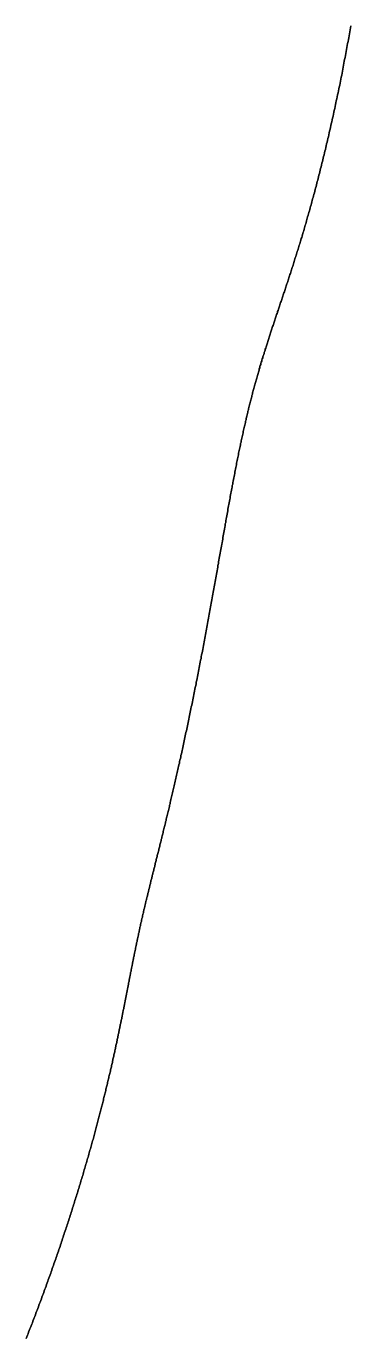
# Model space of a CAD drawing. Header units: inches. Extents: x 130170 to 284068, y 377793 to 804530.
# Drawn here: x 260992.4 to 261018.4, y 749657.8 to 749763 of the extents above; entities that cross this region are included whole.
import ezdxf

# ---------------------------------------------------------------- set-up
doc = ezdxf.new("R2010")
doc.units = ezdxf.units.IN
doc.header["$MEASUREMENT"] = 0
doc.layers.add('muni_il', color=7, linetype='Continuous')

msp = doc.modelspace()

# ---------------------------------------------------------------- linework, layer by layer
at = {"layer": 'muni_il'}
for points in [[(260992.38, 749657.77), (260992.43, 749657.89), (260992.48, 749658.02), (260992.53, 749658.14), (260992.58, 749658.27), (260992.63, 749658.4), (260992.68, 749658.53), (260992.73, 749658.65), (260992.78, 749658.78), (260992.83, 749658.91), (260992.88, 749659.03), (260992.93, 749659.16), (260992.98, 749659.29), (260993.03, 749659.42), (260993.07, 749659.54), (260993.12, 749659.67), (260993.17, 749659.8), (260993.22, 749659.93), (260993.27, 749660.05), (260993.32, 749660.18), (260993.36, 749660.31), (260993.41, 749660.44), (260993.46, 749660.57), (260993.51, 749660.69), (260993.56, 749660.82), (260993.6, 749660.95), (260993.65, 749661.08), (260993.7, 749661.2), (260993.74, 749661.33), (260993.79, 749661.46), (260993.84, 749661.59), (260993.89, 749661.72), (260993.93, 749661.84), (260993.98, 749661.97), (260994.02, 749662.1), (260994.07, 749662.23), (260994.12, 749662.35), (260994.16, 749662.48), (260994.21, 749662.61), (260994.25, 749662.74), (260994.3, 749662.86), (260994.35, 749662.99), (260994.39, 749663.12), (260994.44, 749663.25), (260994.48, 749663.37), (260994.53, 749663.5), (260994.57, 749663.63), (260994.61, 749663.76), (260994.66, 749663.88), (260994.7, 749664.01), (260994.75, 749664.14), (260994.79, 749664.26), (260994.84, 749664.39), (260994.88, 749664.51), (260994.92, 749664.64), (260994.97, 749664.77), (260995.01, 749664.89), (260995.05, 749665.02), (260995.1, 749665.14), (260995.14, 749665.27), (260995.18, 749665.4), (260995.22, 749665.52), (260995.27, 749665.65), (260995.31, 749665.77), (260995.35, 749665.9), (260995.39, 749666.02), (260995.43, 749666.15), (260995.47, 749666.27), (260995.52, 749666.39), (260995.56, 749666.52), (260995.6, 749666.64), (260995.64, 749666.77), (260995.68, 749666.89), (260995.72, 749667.01), (260995.76, 749667.13), (260995.8, 749667.26), (260995.84, 749667.38), (260995.88, 749667.5), (260995.92, 749667.63), (260995.96, 749667.75), (260996, 749667.87), (260996.04, 749667.99), (260996.07, 749668.11), (260996.11, 749668.23), (260996.15, 749668.35), (260996.19, 749668.47), (260996.23, 749668.59), (260996.27, 749668.71), (260996.3, 749668.83), (260996.34, 749668.95), (260996.38, 749669.07), (260996.42, 749669.19), (260996.45, 749669.31), (260996.49, 749669.43), (260996.53, 749669.55), (260996.56, 749669.67), (260996.6, 749669.79), (260996.63, 749669.9), (260996.67, 749670.02), (260996.71, 749670.14), (260996.74, 749670.25), (260996.78, 749670.37), (260996.81, 749670.49), (260996.85, 749670.6), (260996.88, 749670.72), (260996.92, 749670.83), (260996.95, 749670.95), (260996.98, 749671.06), (260997.02, 749671.18), (260997.05, 749671.29), (260997.09, 749671.41), (260997.12, 749671.52), (260997.15, 749671.63), (260997.18, 749671.74), (260997.22, 749671.86), (260997.25, 749671.97), (260997.28, 749672.08), (260997.31, 749672.19), (260997.35, 749672.3), (260997.38, 749672.42), (260997.41, 749672.53), (260997.44, 749672.64), (260997.47, 749672.75), (260997.5, 749672.86), (260997.54, 749672.97), (260997.57, 749673.08), (260997.6, 749673.18), (260997.63, 749673.29), (260997.66, 749673.4), (260997.69, 749673.51), (260997.72, 749673.62), (260997.75, 749673.72), (260997.78, 749673.83), (260997.81, 749673.94), (260997.83, 749674.04), (260997.86, 749674.15), (260997.89, 749674.25), (260997.92, 749674.36), (260997.95, 749674.46), (260997.98, 749674.57), (260998.01, 749674.67), (260998.03, 749674.78), (260998.06, 749674.88), (260998.09, 749674.98), (260998.12, 749675.09), (260998.14, 749675.19), (260998.17, 749675.29), (260998.2, 749675.39), (260998.22, 749675.5), (260998.25, 749675.6), (260998.28, 749675.7), (260998.3, 749675.8), (260998.33, 749675.9), (260998.35, 749676), (260998.38, 749676.1), (260998.41, 749676.2), (260998.43, 749676.3), (260998.46, 749676.39), (260998.48, 749676.49), (260998.51, 749676.59), (260998.53, 749676.69), (260998.55, 749676.79), (260998.58, 749676.88), (260998.6, 749676.98), (260998.63, 749677.08), (260998.65, 749677.17), (260998.67, 749677.27), (260998.7, 749677.36), (260998.72, 749677.46), (260998.74, 749677.55), (260998.77, 749677.65), (260998.79, 749677.74), (260998.81, 749677.83), (260998.84, 749677.93), (260998.86, 749678.02), (260998.88, 749678.11), (260998.9, 749678.2), (260998.92, 749678.3), (260998.95, 749678.39), (260998.97, 749678.48), (260998.99, 749678.57), (260999.01, 749678.66), (260999.03, 749678.75), (260999.05, 749678.84), (260999.07, 749678.93), (260999.1, 749679.02), (260999.12, 749679.11), (260999.14, 749679.2), (260999.16, 749679.29), (260999.18, 749679.38), (260999.2, 749679.47), (260999.22, 749679.55), (260999.24, 749679.64), (260999.26, 749679.73), (260999.28, 749679.81), (260999.3, 749679.9), (260999.32, 749679.99), (260999.34, 749680.07), (260999.35, 749680.16), (260999.37, 749680.24), (260999.39, 749680.33), (260999.41, 749680.41), (260999.43, 749680.5), (260999.45, 749680.58), (260999.47, 749680.67), (260999.49, 749680.75), (260999.5, 749680.83), (260999.52, 749680.92), (260999.54, 749681), (260999.56, 749681.08), (260999.58, 749681.16), (260999.59, 749681.24), (260999.61, 749681.33), (260999.63, 749681.41), (260999.65, 749681.49), (260999.66, 749681.57), (260999.68, 749681.65), (260999.7, 749681.73), (260999.71, 749681.81), (260999.73, 749681.89), (260999.75, 749681.97), (260999.77, 749682.05), (260999.78, 749682.13), (260999.8, 749682.2), (260999.81, 749682.28), (260999.83, 749682.36), (260999.85, 749682.44), (260999.86, 749682.52), (260999.88, 749682.59), (260999.9, 749682.67), (260999.91, 749682.75), (260999.93, 749682.82), (260999.94, 749682.9), (260999.96, 749682.98), (260999.97, 749683.05), (260999.99, 749683.13), (261000, 749683.2), (261000.02, 749683.28), (261000.03, 749683.35), (261000.05, 749683.42), (261000.06, 749683.5), (261000.08, 749683.57), (261000.09, 749683.65), (261000.11, 749683.72), (261000.12, 749683.79), (261000.14, 749683.87), (261000.15, 749683.94), (261000.17, 749684.01), (261000.18, 749684.08), (261000.2, 749684.15), (261000.21, 749684.23), (261000.23, 749684.3), (261000.24, 749684.37), (261000.25, 749684.44), (261000.27, 749684.51), (261000.28, 749684.58), (261000.3, 749684.65), (261000.31, 749684.72), (261000.32, 749684.79), (261000.34, 749684.86), (261000.35, 749684.93), (261000.36, 749685), (261000.38, 749685.07), (261000.39, 749685.14), (261000.4, 749685.2), (261000.42, 749685.27), (261000.43, 749685.34), (261000.44, 749685.41), (261000.46, 749685.48), (261000.47, 749685.54), (261000.48, 749685.61), (261000.5, 749685.68), (261000.51, 749685.74), (261000.52, 749685.81), (261000.54, 749685.88), (261000.55, 749685.94), (261000.56, 749686.01), (261000.57, 749686.07), (261000.59, 749686.14), (261000.6, 749686.2), (261000.61, 749686.27), (261000.62, 749686.33), (261000.64, 749686.4), (261000.65, 749686.46), (261000.66, 749686.53), (261000.68, 749686.59), (261000.69, 749686.65), (261000.7, 749686.72), (261000.71, 749686.78), (261000.72, 749686.84), (261000.74, 749686.91), (261000.75, 749686.97), (261000.76, 749687.03), (261000.77, 749687.1), (261000.79, 749687.16), (261000.8, 749687.22), (261000.81, 749687.28), (261000.82, 749687.34), (261000.83, 749687.41), (261000.85, 749687.47), (261000.86, 749687.53), (261000.87, 749687.59), (261000.88, 749687.65), (261000.89, 749687.71), (261000.91, 749687.77), (261000.92, 749687.83), (261000.93, 749687.89), (261000.94, 749687.95), (261000.95, 749688.01), (261000.97, 749688.07), (261000.98, 749688.13), (261000.99, 749688.19), (261001, 749688.25), (261001.01, 749688.31), (261001.03, 749688.37), (261001.04, 749688.43), (261001.05, 749688.49), (261001.06, 749688.55), (261001.07, 749688.61), (261001.09, 749688.67), (261001.1, 749688.73), (261001.11, 749688.78), (261001.12, 749688.84), (261001.13, 749688.9), (261001.15, 749688.96), (261001.16, 749689.02), (261001.17, 749689.08), (261001.18, 749689.13), (261001.19, 749689.19), (261001.2, 749689.25), (261001.22, 749689.31), (261001.23, 749689.36), (261001.24, 749689.42), (261001.25, 749689.48), (261001.26, 749689.54), (261001.28, 749689.6), (261001.29, 749689.65), (261001.3, 749689.71), (261001.31, 749689.77), (261001.32, 749689.82), (261001.34, 749689.88), (261001.35, 749689.94), (261001.36, 749690), (261001.37, 749690.05), (261001.39, 749690.11), (261001.4, 749690.17), (261001.41, 749690.22), (261001.42, 749690.28), (261001.44, 749690.34), (261001.45, 749690.4), (261001.46, 749690.45), (261001.47, 749690.51), (261001.49, 749690.57), (261001.5, 749690.63), (261001.51, 749690.68), (261001.52, 749690.74), (261001.54, 749690.8), (261001.55, 749690.85), (261001.56, 749690.91), (261001.57, 749690.97), (261001.59, 749691.03), (261001.6, 749691.08), (261001.61, 749691.14), (261001.63, 749691.2), (261001.64, 749691.26), (261001.65, 749691.32), (261001.67, 749691.37), (261001.68, 749691.43), (261001.69, 749691.49), (261001.71, 749691.55), (261001.72, 749691.61), (261001.73, 749691.67), (261001.75, 749691.72), (261001.76, 749691.78), (261001.77, 749691.84), (261001.79, 749691.9), (261001.8, 749691.96), (261001.81, 749692.02), (261001.83, 749692.08), (261001.84, 749692.14), (261001.86, 749692.2), (261001.87, 749692.26), (261001.88, 749692.32), (261001.9, 749692.38), (261001.91, 749692.44), (261001.93, 749692.5), (261001.94, 749692.56), (261001.96, 749692.62), (261001.97, 749692.68), (261001.99, 749692.75), (261002, 749692.81), (261002.02, 749692.87), (261002.03, 749692.93), (261002.05, 749693), (261002.06, 749693.06), (261002.08, 749693.12), (261002.09, 749693.18), (261002.11, 749693.25), (261002.12, 749693.31), (261002.14, 749693.38), (261002.16, 749693.44), (261002.17, 749693.51), (261002.19, 749693.57), (261002.2, 749693.64), (261002.22, 749693.7), (261002.24, 749693.77), (261002.25, 749693.83), (261002.27, 749693.9), (261002.28, 749693.97), (261002.3, 749694.03), (261002.32, 749694.1), (261002.34, 749694.17), (261002.35, 749694.24), (261002.37, 749694.31), (261002.39, 749694.38), (261002.4, 749694.45), (261002.42, 749694.52), (261002.44, 749694.59), (261002.46, 749694.66), (261002.47, 749694.73), (261002.49, 749694.8), (261002.51, 749694.87), (261002.53, 749694.94), (261002.55, 749695.02), (261002.56, 749695.09), (261002.58, 749695.16), (261002.6, 749695.24), (261002.62, 749695.31), (261002.64, 749695.39), (261002.66, 749695.46), (261002.68, 749695.54), (261002.7, 749695.61), (261002.71, 749695.69), (261002.73, 749695.77), (261002.75, 749695.85), (261002.77, 749695.92), (261002.79, 749696), (261002.81, 749696.08), (261002.83, 749696.16), (261002.85, 749696.24), (261002.87, 749696.32), (261002.89, 749696.4), (261002.91, 749696.48), (261002.93, 749696.57), (261002.95, 749696.65), (261002.98, 749696.73), (261003, 749696.82), (261003.02, 749696.9), (261003.04, 749696.98), (261003.06, 749697.07), (261003.08, 749697.16), (261003.1, 749697.24), (261003.12, 749697.33), (261003.15, 749697.42), (261003.17, 749697.51), (261003.19, 749697.59), (261003.21, 749697.68), (261003.23, 749697.77), (261003.26, 749697.86), (261003.28, 749697.95), (261003.3, 749698.05), (261003.32, 749698.14), (261003.35, 749698.23), (261003.37, 749698.32), (261003.39, 749698.42), (261003.42, 749698.51), (261003.44, 749698.61), (261003.46, 749698.7), (261003.49, 749698.8), (261003.51, 749698.9), (261003.53, 749698.99), (261003.56, 749699.09), (261003.58, 749699.19), (261003.61, 749699.29), (261003.63, 749699.39), (261003.65, 749699.49), (261003.68, 749699.59), (261003.7, 749699.69), (261003.73, 749699.79), (261003.75, 749699.9), (261003.78, 749700), (261003.8, 749700.1), (261003.83, 749700.21), (261003.85, 749700.31), (261003.88, 749700.42), (261003.9, 749700.53), (261003.93, 749700.63), (261003.95, 749700.74), (261003.98, 749700.85), (261004, 749700.96), (261004.03, 749701.07), (261004.06, 749701.18), (261004.08, 749701.29), (261004.11, 749701.4), (261004.13, 749701.51), (261004.16, 749701.63), (261004.19, 749701.74), (261004.21, 749701.85), (261004.24, 749701.97), (261004.27, 749702.08), (261004.29, 749702.2), (261004.32, 749702.32), (261004.35, 749702.43), (261004.37, 749702.55), (261004.4, 749702.67), (261004.43, 749702.79), (261004.46, 749702.91), (261004.48, 749703.03), (261004.51, 749703.15), (261004.54, 749703.27), (261004.56, 749703.39), (261004.59, 749703.51), (261004.62, 749703.63), (261004.65, 749703.76), (261004.68, 749703.88), (261004.7, 749704.01), (261004.73, 749704.13), (261004.76, 749704.26), (261004.79, 749704.38), (261004.81, 749704.51), (261004.84, 749704.64), (261004.87, 749704.76), (261004.9, 749704.89), (261004.93, 749705.02), (261004.96, 749705.15), (261004.98, 749705.28), (261005.01, 749705.41), (261005.04, 749705.54), (261005.07, 749705.67), (261005.1, 749705.8), (261005.13, 749705.94), (261005.15, 749706.07), (261005.18, 749706.2), (261005.21, 749706.34), (261005.24, 749706.47), (261005.27, 749706.6), (261005.3, 749706.74), (261005.33, 749706.87), (261005.35, 749707.01), (261005.38, 749707.15), (261005.41, 749707.28), (261005.44, 749707.42), (261005.47, 749707.56), (261005.5, 749707.7), (261005.53, 749707.83), (261005.56, 749707.97), (261005.58, 749708.11), (261005.61, 749708.25), (261005.64, 749708.39), (261005.67, 749708.53), (261005.7, 749708.67), (261005.73, 749708.81), (261005.76, 749708.95), (261005.79, 749709.1), (261005.82, 749709.24), (261005.84, 749709.38), (261005.87, 749709.52), (261005.9, 749709.67), (261005.93, 749709.81), (261005.96, 749709.95), (261005.99, 749710.1), (261006.02, 749710.24), (261006.04, 749710.38), (261006.07, 749710.53), (261006.1, 749710.67), (261006.13, 749710.82), (261006.16, 749710.96), (261006.19, 749711.11), (261006.22, 749711.25), (261006.24, 749711.4), (261006.27, 749711.55), (261006.3, 749711.69), (261006.33, 749711.84), (261006.36, 749711.98), (261006.39, 749712.13), (261006.42, 749712.28), (261006.44, 749712.42), (261006.47, 749712.57), (261006.5, 749712.72), (261006.53, 749712.87), (261006.56, 749713.01), (261006.58, 749713.16), (261006.61, 749713.31), (261006.64, 749713.45), (261006.67, 749713.6), (261006.7, 749713.75), (261006.72, 749713.9), (261006.75, 749714.05), (261006.78, 749714.19), (261006.81, 749714.34), (261006.83, 749714.49), (261006.86, 749714.64), (261006.89, 749714.78), (261006.92, 749714.93), (261006.94, 749715.08), (261006.97, 749715.23), (261007, 749715.38), (261007.02, 749715.52), (261007.05, 749715.67), (261007.08, 749715.82), (261007.11, 749715.97), (261007.13, 749716.11), (261007.16, 749716.26), (261007.19, 749716.41), (261007.21, 749716.55), (261007.24, 749716.7), (261007.27, 749716.85), (261007.29, 749716.99), (261007.32, 749717.14), (261007.35, 749717.29), (261007.37, 749717.43), (261007.4, 749717.58), (261007.42, 749717.72), (261007.45, 749717.87), (261007.48, 749718.01), (261007.5, 749718.16), (261007.53, 749718.3), (261007.55, 749718.45), (261007.58, 749718.59), (261007.61, 749718.74), (261007.63, 749718.88), (261007.66, 749719.03), (261007.68, 749719.17), (261007.71, 749719.31), (261007.73, 749719.46), (261007.76, 749719.6), (261007.78, 749719.74), (261007.81, 749719.88), (261007.83, 749720.02), (261007.86, 749720.17), (261007.88, 749720.31), (261007.91, 749720.45), (261007.93, 749720.59), (261007.96, 749720.73), (261007.98, 749720.87), (261008.01, 749721.01), (261008.03, 749721.15), (261008.06, 749721.29), (261008.08, 749721.43), (261008.11, 749721.56), (261008.13, 749721.7), (261008.16, 749721.84), (261008.18, 749721.98), (261008.2, 749722.11), (261008.23, 749722.25), (261008.25, 749722.38), (261008.28, 749722.52), (261008.3, 749722.65), (261008.32, 749722.79), (261008.35, 749722.92), (261008.37, 749723.06), (261008.4, 749723.19), (261008.42, 749723.32), (261008.44, 749723.46), (261008.47, 749723.59), (261008.49, 749723.72), (261008.51, 749723.85), (261008.54, 749723.98), (261008.56, 749724.11), (261008.58, 749724.24), (261008.61, 749724.37), (261008.63, 749724.5), (261008.66, 749724.63), (261008.68, 749724.76), (261008.7, 749724.89), (261008.73, 749725.01), (261008.75, 749725.14), (261008.77, 749725.27), (261008.79, 749725.39), (261008.82, 749725.52), (261008.84, 749725.64), (261008.86, 749725.77), (261008.89, 749725.89), (261008.91, 749726.01), (261008.93, 749726.14), (261008.96, 749726.26), (261008.98, 749726.38), (261009, 749726.5), (261009.03, 749726.63), (261009.05, 749726.75), (261009.07, 749726.87), (261009.1, 749726.99), (261009.12, 749727.11), (261009.14, 749727.22), (261009.16, 749727.34), (261009.19, 749727.46), (261009.21, 749727.58), (261009.23, 749727.69), (261009.26, 749727.81), (261009.28, 749727.93), (261009.3, 749728.04), (261009.33, 749728.16), (261009.35, 749728.27), (261009.37, 749728.39), (261009.39, 749728.5), (261009.42, 749728.61), (261009.44, 749728.73), (261009.46, 749728.84), (261009.49, 749728.95), (261009.51, 749729.06), (261009.53, 749729.17), (261009.56, 749729.28), (261009.58, 749729.39), (261009.6, 749729.5), (261009.63, 749729.61), (261009.65, 749729.72), (261009.67, 749729.83), (261009.7, 749729.94), (261009.72, 749730.04), (261009.74, 749730.15), (261009.77, 749730.26), (261009.79, 749730.36), (261009.81, 749730.47), (261009.84, 749730.57), (261009.86, 749730.68), (261009.88, 749730.78), (261009.91, 749730.89), (261009.93, 749730.99), (261009.95, 749731.09), (261009.98, 749731.2), (261010, 749731.3), (261010.03, 749731.4), (261010.05, 749731.5), (261010.07, 749731.61), (261010.1, 749731.71), (261010.12, 749731.81), (261010.15, 749731.91), (261010.17, 749732.01), (261010.19, 749732.11), (261010.22, 749732.21), (261010.24, 749732.3), (261010.27, 749732.4), (261010.29, 749732.5), (261010.32, 749732.6), (261010.34, 749732.7), (261010.36, 749732.79), (261010.39, 749732.89), (261010.41, 749732.99), (261010.44, 749733.08), (261010.46, 749733.18), (261010.49, 749733.27), (261010.51, 749733.37), (261010.54, 749733.46), (261010.56, 749733.56), (261010.59, 749733.65), (261010.61, 749733.75), (261010.64, 749733.84), (261010.66, 749733.93), (261010.69, 749734.03), (261010.71, 749734.12), (261010.74, 749734.21), (261010.76, 749734.31), (261010.79, 749734.4), (261010.82, 749734.49), (261010.84, 749734.58), (261010.87, 749734.67), (261010.89, 749734.76), (261010.92, 749734.86), (261010.94, 749734.95), (261010.97, 749735.04), (261011, 749735.13), (261011.02, 749735.22), (261011.05, 749735.31), (261011.08, 749735.4), (261011.1, 749735.49), (261011.13, 749735.58), (261011.15, 749735.67), (261011.18, 749735.75), (261011.21, 749735.84), (261011.23, 749735.93), (261011.26, 749736.02), (261011.29, 749736.11), (261011.31, 749736.2), (261011.34, 749736.29), (261011.37, 749736.37), (261011.39, 749736.46), (261011.42, 749736.55), (261011.45, 749736.64), (261011.48, 749736.72), (261011.5, 749736.81), (261011.53, 749736.9), (261011.56, 749736.99), (261011.58, 749737.07), (261011.61, 749737.16), (261011.64, 749737.25), (261011.67, 749737.33), (261011.69, 749737.42), (261011.72, 749737.51), (261011.75, 749737.59), (261011.78, 749737.68), (261011.8, 749737.77), (261011.83, 749737.85), (261011.86, 749737.94), (261011.89, 749738.03), (261011.92, 749738.11), (261011.94, 749738.2), (261011.97, 749738.28), (261012, 749738.37), (261012.03, 749738.46), (261012.06, 749738.54), (261012.09, 749738.63), (261012.11, 749738.71), (261012.14, 749738.8), (261012.17, 749738.89), (261012.2, 749738.97), (261012.23, 749739.06), (261012.26, 749739.15), (261012.29, 749739.23), (261012.31, 749739.32), (261012.34, 749739.4), (261012.37, 749739.49), (261012.4, 749739.58), (261012.43, 749739.66), (261012.46, 749739.75), (261012.49, 749739.84), (261012.52, 749739.92), (261012.55, 749740.01), (261012.57, 749740.1), (261012.6, 749740.18), (261012.63, 749740.27), (261012.66, 749740.36), (261012.69, 749740.45), (261012.72, 749740.53), (261012.75, 749740.62), (261012.78, 749740.71), (261012.81, 749740.8), (261012.84, 749740.89), (261012.87, 749740.97), (261012.9, 749741.06), (261012.93, 749741.15), (261012.96, 749741.24), (261012.99, 749741.33), (261013.02, 749741.42), (261013.05, 749741.51), (261013.08, 749741.59), (261013.11, 749741.68), (261013.14, 749741.77), (261013.17, 749741.86), (261013.2, 749741.95), (261013.23, 749742.04), (261013.26, 749742.14), (261013.29, 749742.23), (261013.32, 749742.32), (261013.35, 749742.41), (261013.38, 749742.5), (261013.41, 749742.59), (261013.44, 749742.68), (261013.47, 749742.78), (261013.5, 749742.87), (261013.53, 749742.96), (261013.56, 749743.06), (261013.59, 749743.15), (261013.62, 749743.24), (261013.65, 749743.34), (261013.68, 749743.43), (261013.71, 749743.53), (261013.74, 749743.62), (261013.78, 749743.72), (261013.81, 749743.81), (261013.84, 749743.91), (261013.87, 749744.01), (261013.9, 749744.11), (261013.93, 749744.2), (261013.96, 749744.3), (261013.99, 749744.4), (261014.02, 749744.5), (261014.06, 749744.6), (261014.09, 749744.7), (261014.12, 749744.8), (261014.15, 749744.9), (261014.18, 749745), (261014.21, 749745.1), (261014.24, 749745.2), (261014.28, 749745.3), (261014.31, 749745.41), (261014.34, 749745.51), (261014.37, 749745.61), (261014.4, 749745.72), (261014.43, 749745.82), (261014.47, 749745.93), (261014.5, 749746.03), (261014.53, 749746.14), (261014.56, 749746.25), (261014.59, 749746.35), (261014.63, 749746.46), (261014.66, 749746.57), (261014.69, 749746.68), (261014.72, 749746.79), (261014.76, 749746.9), (261014.79, 749747.01), (261014.82, 749747.12), (261014.85, 749747.23), (261014.89, 749747.35), (261014.92, 749747.46), (261014.95, 749747.57), (261014.98, 749747.69), (261015.02, 749747.8), (261015.05, 749747.92), (261015.08, 749748.03), (261015.12, 749748.15), (261015.15, 749748.27), (261015.18, 749748.39), (261015.22, 749748.51), (261015.25, 749748.63), (261015.28, 749748.75), (261015.32, 749748.87), (261015.35, 749748.99), (261015.38, 749749.11), (261015.42, 749749.23), (261015.45, 749749.36), (261015.48, 749749.48), (261015.52, 749749.61), (261015.55, 749749.73), (261015.58, 749749.86), (261015.62, 749749.98), (261015.65, 749750.11), (261015.68, 749750.24), (261015.72, 749750.37), (261015.75, 749750.5), (261015.79, 749750.63), (261015.82, 749750.76), (261015.85, 749750.89), (261015.89, 749751.02), (261015.92, 749751.16), (261015.96, 749751.29), (261015.99, 749751.42), (261016.02, 749751.56), (261016.06, 749751.7), (261016.09, 749751.83), (261016.13, 749751.97), (261016.16, 749752.11), (261016.2, 749752.24), (261016.23, 749752.38), (261016.26, 749752.52), (261016.3, 749752.66), (261016.33, 749752.81), (261016.37, 749752.95), (261016.4, 749753.09), (261016.44, 749753.23), (261016.47, 749753.38), (261016.5, 749753.52), (261016.54, 749753.66), (261016.57, 749753.81), (261016.61, 749753.96), (261016.64, 749754.1), (261016.68, 749754.25), (261016.71, 749754.4), (261016.74, 749754.55), (261016.78, 749754.7), (261016.81, 749754.84), (261016.85, 749754.99), (261016.88, 749755.14), (261016.91, 749755.3), (261016.95, 749755.45), (261016.98, 749755.6), (261017.02, 749755.75), (261017.05, 749755.9), (261017.08, 749756.06), (261017.12, 749756.21), (261017.15, 749756.37), (261017.18, 749756.52), (261017.22, 749756.68), (261017.25, 749756.83), (261017.28, 749756.99), (261017.32, 749757.14), (261017.35, 749757.3), (261017.38, 749757.45), (261017.42, 749757.61), (261017.45, 749757.77), (261017.48, 749757.93), (261017.51, 749758.08), (261017.55, 749758.24), (261017.58, 749758.4), (261017.61, 749758.56), (261017.64, 749758.72), (261017.67, 749758.87), (261017.71, 749759.03), (261017.74, 749759.19), (261017.77, 749759.35), (261017.8, 749759.51), (261017.83, 749759.67), (261017.86, 749759.83), (261017.89, 749759.99), (261017.92, 749760.15), (261017.95, 749760.3), (261017.98, 749760.46), (261018.01, 749760.62), (261018.04, 749760.78), (261018.07, 749760.94), (261018.1, 749761.1), (261018.13, 749761.25), (261018.16, 749761.41), (261018.19, 749761.57), (261018.22, 749761.73), (261018.25, 749761.89), (261018.28, 749762.04), (261018.31, 749762.2), (261018.33, 749762.35), (261018.36, 749762.51), (261018.39, 749762.67), (261018.42, 749762.82), (261018.44, 749762.98)], [(261018.44, 749762.98), (261018.42, 749762.82), (261018.39, 749762.67), (261018.36, 749762.51), (261018.33, 749762.35), (261018.31, 749762.2), (261018.28, 749762.04), (261018.25, 749761.89), (261018.22, 749761.73), (261018.19, 749761.57), (261018.16, 749761.41), (261018.13, 749761.25), (261018.1, 749761.1), (261018.07, 749760.94), (261018.04, 749760.78), (261018.01, 749760.62), (261017.98, 749760.46), (261017.95, 749760.3), (261017.92, 749760.15), (261017.89, 749759.99), (261017.86, 749759.83), (261017.83, 749759.67), (261017.8, 749759.51), (261017.77, 749759.35), (261017.74, 749759.19), (261017.71, 749759.03), (261017.67, 749758.87), (261017.64, 749758.72), (261017.61, 749758.56), (261017.58, 749758.4), (261017.55, 749758.24), (261017.51, 749758.08), (261017.48, 749757.93), (261017.45, 749757.77), (261017.42, 749757.61), (261017.38, 749757.45), (261017.35, 749757.3), (261017.32, 749757.14), (261017.28, 749756.99), (261017.25, 749756.83), (261017.22, 749756.68), (261017.18, 749756.52), (261017.15, 749756.37), (261017.12, 749756.21), (261017.08, 749756.06), (261017.05, 749755.9), (261017.02, 749755.75), (261016.98, 749755.6), (261016.95, 749755.45), (261016.91, 749755.3), (261016.88, 749755.14), (261016.85, 749754.99), (261016.81, 749754.84), (261016.78, 749754.7), (261016.74, 749754.55), (261016.71, 749754.4), (261016.68, 749754.25), (261016.64, 749754.1), (261016.61, 749753.96), (261016.57, 749753.81), (261016.54, 749753.66), (261016.5, 749753.52), (261016.47, 749753.38), (261016.44, 749753.23), (261016.4, 749753.09), (261016.37, 749752.95), (261016.33, 749752.81), (261016.3, 749752.66), (261016.26, 749752.52), (261016.23, 749752.38), (261016.2, 749752.24), (261016.16, 749752.11), (261016.13, 749751.97), (261016.09, 749751.83), (261016.06, 749751.7), (261016.02, 749751.56), (261015.99, 749751.42), (261015.96, 749751.29), (261015.92, 749751.16), (261015.89, 749751.02), (261015.85, 749750.89), (261015.82, 749750.76), (261015.79, 749750.63), (261015.75, 749750.5), (261015.72, 749750.37), (261015.68, 749750.24), (261015.65, 749750.11), (261015.62, 749749.98), (261015.58, 749749.86), (261015.55, 749749.73), (261015.52, 749749.61), (261015.48, 749749.48), (261015.45, 749749.36), (261015.42, 749749.23), (261015.38, 749749.11), (261015.35, 749748.99), (261015.32, 749748.87), (261015.28, 749748.75), (261015.25, 749748.63), (261015.22, 749748.51), (261015.18, 749748.39), (261015.15, 749748.27), (261015.12, 749748.15), (261015.08, 749748.03), (261015.05, 749747.92), (261015.02, 749747.8), (261014.98, 749747.69), (261014.95, 749747.57), (261014.92, 749747.46), (261014.89, 749747.35), (261014.85, 749747.23), (261014.82, 749747.12), (261014.79, 749747.01), (261014.76, 749746.9), (261014.72, 749746.79), (261014.69, 749746.68), (261014.66, 749746.57), (261014.63, 749746.46), (261014.59, 749746.35), (261014.56, 749746.25), (261014.53, 749746.14), (261014.5, 749746.03), (261014.47, 749745.93), (261014.43, 749745.82), (261014.4, 749745.72), (261014.37, 749745.61), (261014.34, 749745.51), (261014.31, 749745.41), (261014.28, 749745.3), (261014.24, 749745.2), (261014.21, 749745.1), (261014.18, 749745), (261014.15, 749744.9), (261014.12, 749744.8), (261014.09, 749744.7), (261014.06, 749744.6), (261014.02, 749744.5), (261013.99, 749744.4), (261013.96, 749744.3), (261013.93, 749744.2), (261013.9, 749744.11), (261013.87, 749744.01), (261013.84, 749743.91), (261013.81, 749743.81), (261013.78, 749743.72), (261013.74, 749743.62), (261013.71, 749743.53), (261013.68, 749743.43), (261013.65, 749743.34), (261013.62, 749743.24), (261013.59, 749743.15), (261013.56, 749743.06), (261013.53, 749742.96), (261013.5, 749742.87), (261013.47, 749742.78), (261013.44, 749742.68), (261013.41, 749742.59), (261013.38, 749742.5), (261013.35, 749742.41), (261013.32, 749742.32), (261013.29, 749742.23), (261013.26, 749742.14), (261013.23, 749742.04), (261013.2, 749741.95), (261013.17, 749741.86), (261013.14, 749741.77), (261013.11, 749741.68), (261013.08, 749741.59), (261013.05, 749741.51), (261013.02, 749741.42), (261012.99, 749741.33), (261012.96, 749741.24), (261012.93, 749741.15), (261012.9, 749741.06), (261012.87, 749740.97), (261012.84, 749740.89), (261012.81, 749740.8), (261012.78, 749740.71), (261012.75, 749740.62), (261012.72, 749740.53), (261012.69, 749740.45), (261012.66, 749740.36), (261012.63, 749740.27), (261012.6, 749740.18), (261012.57, 749740.1), (261012.55, 749740.01), (261012.52, 749739.92), (261012.49, 749739.84), (261012.46, 749739.75), (261012.43, 749739.66), (261012.4, 749739.58), (261012.37, 749739.49), (261012.34, 749739.4), (261012.31, 749739.32), (261012.29, 749739.23), (261012.26, 749739.15), (261012.23, 749739.06), (261012.2, 749738.97), (261012.17, 749738.89), (261012.14, 749738.8), (261012.11, 749738.71), (261012.09, 749738.63), (261012.06, 749738.54), (261012.03, 749738.46), (261012, 749738.37), (261011.97, 749738.28), (261011.94, 749738.2), (261011.92, 749738.11), (261011.89, 749738.03), (261011.86, 749737.94), (261011.83, 749737.85), (261011.8, 749737.77), (261011.78, 749737.68), (261011.75, 749737.59), (261011.72, 749737.51), (261011.69, 749737.42), (261011.67, 749737.33), (261011.64, 749737.25), (261011.61, 749737.16), (261011.58, 749737.07), (261011.56, 749736.99), (261011.53, 749736.9), (261011.5, 749736.81), (261011.48, 749736.72), (261011.45, 749736.64), (261011.42, 749736.55), (261011.39, 749736.46), (261011.37, 749736.37), (261011.34, 749736.29), (261011.31, 749736.2), (261011.29, 749736.11), (261011.26, 749736.02), (261011.23, 749735.93), (261011.21, 749735.84), (261011.18, 749735.75), (261011.15, 749735.67), (261011.13, 749735.58), (261011.1, 749735.49), (261011.08, 749735.4), (261011.05, 749735.31), (261011.02, 749735.22), (261011, 749735.13), (261010.97, 749735.04), (261010.94, 749734.95), (261010.92, 749734.86), (261010.89, 749734.76), (261010.87, 749734.67), (261010.84, 749734.58), (261010.82, 749734.49), (261010.79, 749734.4), (261010.76, 749734.31), (261010.74, 749734.21), (261010.71, 749734.12), (261010.69, 749734.03), (261010.66, 749733.93), (261010.64, 749733.84), (261010.61, 749733.75), (261010.59, 749733.65), (261010.56, 749733.56), (261010.54, 749733.46), (261010.51, 749733.37), (261010.49, 749733.27), (261010.46, 749733.18), (261010.44, 749733.08), (261010.41, 749732.99), (261010.39, 749732.89), (261010.36, 749732.79), (261010.34, 749732.7), (261010.32, 749732.6), (261010.29, 749732.5), (261010.27, 749732.4), (261010.24, 749732.3), (261010.22, 749732.21), (261010.19, 749732.11), (261010.17, 749732.01), (261010.15, 749731.91), (261010.12, 749731.81), (261010.1, 749731.71), (261010.07, 749731.61), (261010.05, 749731.5), (261010.03, 749731.4), (261010, 749731.3), (261009.98, 749731.2), (261009.95, 749731.09), (261009.93, 749730.99), (261009.91, 749730.89), (261009.88, 749730.78), (261009.86, 749730.68), (261009.84, 749730.57), (261009.81, 749730.47), (261009.79, 749730.36), (261009.77, 749730.26), (261009.74, 749730.15), (261009.72, 749730.04), (261009.7, 749729.94), (261009.67, 749729.83), (261009.65, 749729.72), (261009.63, 749729.61), (261009.6, 749729.5), (261009.58, 749729.39), (261009.56, 749729.28), (261009.53, 749729.17), (261009.51, 749729.06), (261009.49, 749728.95), (261009.46, 749728.84), (261009.44, 749728.73), (261009.42, 749728.61), (261009.39, 749728.5), (261009.37, 749728.39), (261009.35, 749728.27), (261009.33, 749728.16), (261009.3, 749728.04), (261009.28, 749727.93), (261009.26, 749727.81), (261009.23, 749727.69), (261009.21, 749727.58), (261009.19, 749727.46), (261009.16, 749727.34), (261009.14, 749727.22), (261009.12, 749727.11), (261009.1, 749726.99), (261009.07, 749726.87), (261009.05, 749726.75), (261009.03, 749726.63), (261009, 749726.5), (261008.98, 749726.38), (261008.96, 749726.26), (261008.93, 749726.14), (261008.91, 749726.01), (261008.89, 749725.89), (261008.86, 749725.77), (261008.84, 749725.64), (261008.82, 749725.52), (261008.79, 749725.39), (261008.77, 749725.27), (261008.75, 749725.14), (261008.73, 749725.01), (261008.7, 749724.89), (261008.68, 749724.76), (261008.66, 749724.63), (261008.63, 749724.5), (261008.61, 749724.37), (261008.58, 749724.24), (261008.56, 749724.11), (261008.54, 749723.98), (261008.51, 749723.85), (261008.49, 749723.72), (261008.47, 749723.59), (261008.44, 749723.46), (261008.42, 749723.32), (261008.4, 749723.19), (261008.37, 749723.06), (261008.35, 749722.92), (261008.32, 749722.79), (261008.3, 749722.65), (261008.28, 749722.52), (261008.25, 749722.38), (261008.23, 749722.25), (261008.2, 749722.11), (261008.18, 749721.98), (261008.16, 749721.84), (261008.13, 749721.7), (261008.11, 749721.56), (261008.08, 749721.43), (261008.06, 749721.29), (261008.03, 749721.15), (261008.01, 749721.01), (261007.98, 749720.87), (261007.96, 749720.73), (261007.93, 749720.59), (261007.91, 749720.45), (261007.88, 749720.31), (261007.86, 749720.17), (261007.83, 749720.02), (261007.81, 749719.88), (261007.78, 749719.74), (261007.76, 749719.6), (261007.73, 749719.46), (261007.71, 749719.31), (261007.68, 749719.17), (261007.66, 749719.03), (261007.63, 749718.88), (261007.61, 749718.74), (261007.58, 749718.59), (261007.55, 749718.45), (261007.53, 749718.3), (261007.5, 749718.16), (261007.48, 749718.01), (261007.45, 749717.87), (261007.42, 749717.72), (261007.4, 749717.58), (261007.37, 749717.43), (261007.35, 749717.29), (261007.32, 749717.14), (261007.29, 749716.99), (261007.27, 749716.85), (261007.24, 749716.7), (261007.21, 749716.55), (261007.19, 749716.41), (261007.16, 749716.26), (261007.13, 749716.11), (261007.11, 749715.97), (261007.08, 749715.82), (261007.05, 749715.67), (261007.02, 749715.52), (261007, 749715.38), (261006.97, 749715.23), (261006.94, 749715.08), (261006.92, 749714.93), (261006.89, 749714.78), (261006.86, 749714.64), (261006.83, 749714.49), (261006.81, 749714.34), (261006.78, 749714.19), (261006.75, 749714.05), (261006.72, 749713.9), (261006.7, 749713.75), (261006.67, 749713.6), (261006.64, 749713.45), (261006.61, 749713.31), (261006.58, 749713.16), (261006.56, 749713.01), (261006.53, 749712.87), (261006.5, 749712.72), (261006.47, 749712.57), (261006.44, 749712.42), (261006.42, 749712.28), (261006.39, 749712.13), (261006.36, 749711.98), (261006.33, 749711.84), (261006.3, 749711.69), (261006.27, 749711.55), (261006.24, 749711.4), (261006.22, 749711.25), (261006.19, 749711.11), (261006.16, 749710.96), (261006.13, 749710.82), (261006.1, 749710.67), (261006.07, 749710.53), (261006.04, 749710.38), (261006.02, 749710.24), (261005.99, 749710.1), (261005.96, 749709.95), (261005.93, 749709.81), (261005.9, 749709.67), (261005.87, 749709.52), (261005.84, 749709.38), (261005.82, 749709.24), (261005.79, 749709.1), (261005.76, 749708.95), (261005.73, 749708.81), (261005.7, 749708.67), (261005.67, 749708.53), (261005.64, 749708.39), (261005.61, 749708.25), (261005.58, 749708.11), (261005.56, 749707.97), (261005.53, 749707.83), (261005.5, 749707.7), (261005.47, 749707.56), (261005.44, 749707.42), (261005.41, 749707.28), (261005.38, 749707.15), (261005.35, 749707.01), (261005.33, 749706.87), (261005.3, 749706.74), (261005.27, 749706.6), (261005.24, 749706.47), (261005.21, 749706.34), (261005.18, 749706.2), (261005.15, 749706.07), (261005.13, 749705.94), (261005.1, 749705.8), (261005.07, 749705.67), (261005.04, 749705.54), (261005.01, 749705.41), (261004.98, 749705.28), (261004.96, 749705.15), (261004.93, 749705.02), (261004.9, 749704.89), (261004.87, 749704.76), (261004.84, 749704.64), (261004.81, 749704.51), (261004.79, 749704.38), (261004.76, 749704.26), (261004.73, 749704.13), (261004.7, 749704.01), (261004.68, 749703.88), (261004.65, 749703.76), (261004.62, 749703.63), (261004.59, 749703.51), (261004.56, 749703.39), (261004.54, 749703.27), (261004.51, 749703.15), (261004.48, 749703.03), (261004.46, 749702.91), (261004.43, 749702.79), (261004.4, 749702.67), (261004.37, 749702.55), (261004.35, 749702.43), (261004.32, 749702.32), (261004.29, 749702.2), (261004.27, 749702.08), (261004.24, 749701.97), (261004.21, 749701.85), (261004.19, 749701.74), (261004.16, 749701.63), (261004.13, 749701.51), (261004.11, 749701.4), (261004.08, 749701.29), (261004.06, 749701.18), (261004.03, 749701.07), (261004, 749700.96), (261003.98, 749700.85), (261003.95, 749700.74), (261003.93, 749700.63), (261003.9, 749700.53), (261003.88, 749700.42), (261003.85, 749700.31), (261003.83, 749700.21), (261003.8, 749700.1), (261003.78, 749700), (261003.75, 749699.9), (261003.73, 749699.79), (261003.7, 749699.69), (261003.68, 749699.59), (261003.65, 749699.49), (261003.63, 749699.39), (261003.61, 749699.29), (261003.58, 749699.19), (261003.56, 749699.09), (261003.53, 749698.99), (261003.51, 749698.9), (261003.49, 749698.8), (261003.46, 749698.7), (261003.44, 749698.61), (261003.42, 749698.51), (261003.39, 749698.42), (261003.37, 749698.32), (261003.35, 749698.23), (261003.32, 749698.14), (261003.3, 749698.05), (261003.28, 749697.95), (261003.26, 749697.86), (261003.23, 749697.77), (261003.21, 749697.68), (261003.19, 749697.59), (261003.17, 749697.51), (261003.15, 749697.42), (261003.12, 749697.33), (261003.1, 749697.24), (261003.08, 749697.16), (261003.06, 749697.07), (261003.04, 749696.98), (261003.02, 749696.9), (261003, 749696.82), (261002.98, 749696.73), (261002.95, 749696.65), (261002.93, 749696.57), (261002.91, 749696.48), (261002.89, 749696.4), (261002.87, 749696.32), (261002.85, 749696.24), (261002.83, 749696.16), (261002.81, 749696.08), (261002.79, 749696), (261002.77, 749695.92), (261002.75, 749695.85), (261002.73, 749695.77), (261002.71, 749695.69), (261002.7, 749695.61), (261002.68, 749695.54), (261002.66, 749695.46), (261002.64, 749695.39), (261002.62, 749695.31), (261002.6, 749695.24), (261002.58, 749695.16), (261002.56, 749695.09), (261002.55, 749695.02), (261002.53, 749694.94), (261002.51, 749694.87), (261002.49, 749694.8), (261002.47, 749694.73), (261002.46, 749694.66), (261002.44, 749694.59), (261002.42, 749694.52), (261002.4, 749694.45), (261002.39, 749694.38), (261002.37, 749694.31), (261002.35, 749694.24), (261002.34, 749694.17), (261002.32, 749694.1), (261002.3, 749694.03), (261002.28, 749693.97), (261002.27, 749693.9), (261002.25, 749693.83), (261002.24, 749693.77), (261002.22, 749693.7), (261002.2, 749693.64), (261002.19, 749693.57), (261002.17, 749693.51), (261002.16, 749693.44), (261002.14, 749693.38), (261002.12, 749693.31), (261002.11, 749693.25), (261002.09, 749693.18), (261002.08, 749693.12), (261002.06, 749693.06), (261002.05, 749693), (261002.03, 749692.93), (261002.02, 749692.87), (261002, 749692.81), (261001.99, 749692.75), (261001.97, 749692.68), (261001.96, 749692.62), (261001.94, 749692.56), (261001.93, 749692.5), (261001.91, 749692.44), (261001.9, 749692.38), (261001.88, 749692.32), (261001.87, 749692.26), (261001.86, 749692.2), (261001.84, 749692.14), (261001.83, 749692.08), (261001.81, 749692.02), (261001.8, 749691.96), (261001.79, 749691.9), (261001.77, 749691.84), (261001.76, 749691.78), (261001.75, 749691.72), (261001.73, 749691.67), (261001.72, 749691.61), (261001.71, 749691.55), (261001.69, 749691.49), (261001.68, 749691.43), (261001.67, 749691.37), (261001.65, 749691.32), (261001.64, 749691.26), (261001.63, 749691.2), (261001.61, 749691.14), (261001.6, 749691.08), (261001.59, 749691.03), (261001.57, 749690.97), (261001.56, 749690.91), (261001.55, 749690.85), (261001.54, 749690.8), (261001.52, 749690.74), (261001.51, 749690.68), (261001.5, 749690.63), (261001.49, 749690.57), (261001.47, 749690.51), (261001.46, 749690.45), (261001.45, 749690.4), (261001.44, 749690.34), (261001.42, 749690.28), (261001.41, 749690.22), (261001.4, 749690.17), (261001.39, 749690.11), (261001.37, 749690.05), (261001.36, 749690), (261001.35, 749689.94), (261001.34, 749689.88), (261001.32, 749689.82), (261001.31, 749689.77), (261001.3, 749689.71), (261001.29, 749689.65), (261001.28, 749689.6), (261001.26, 749689.54), (261001.25, 749689.48), (261001.24, 749689.42), (261001.23, 749689.36), (261001.22, 749689.31), (261001.2, 749689.25), (261001.19, 749689.19), (261001.18, 749689.13), (261001.17, 749689.08), (261001.16, 749689.02), (261001.15, 749688.96), (261001.13, 749688.9), (261001.12, 749688.84), (261001.11, 749688.78), (261001.1, 749688.73), (261001.09, 749688.67), (261001.07, 749688.61), (261001.06, 749688.55), (261001.05, 749688.49), (261001.04, 749688.43), (261001.03, 749688.37), (261001.01, 749688.31), (261001, 749688.25), (261000.99, 749688.19), (261000.98, 749688.13), (261000.97, 749688.07), (261000.95, 749688.01), (261000.94, 749687.95), (261000.93, 749687.89), (261000.92, 749687.83), (261000.91, 749687.77), (261000.89, 749687.71), (261000.88, 749687.65), (261000.87, 749687.59), (261000.86, 749687.53), (261000.85, 749687.47), (261000.83, 749687.41), (261000.82, 749687.34), (261000.81, 749687.28), (261000.8, 749687.22), (261000.79, 749687.16), (261000.77, 749687.1), (261000.76, 749687.03), (261000.75, 749686.97), (261000.74, 749686.91), (261000.72, 749686.84), (261000.71, 749686.78), (261000.7, 749686.72), (261000.69, 749686.65), (261000.68, 749686.59), (261000.66, 749686.53), (261000.65, 749686.46), (261000.64, 749686.4), (261000.62, 749686.33), (261000.61, 749686.27), (261000.6, 749686.2), (261000.59, 749686.14), (261000.57, 749686.07), (261000.56, 749686.01), (261000.55, 749685.94), (261000.54, 749685.88), (261000.52, 749685.81), (261000.51, 749685.74), (261000.5, 749685.68), (261000.48, 749685.61), (261000.47, 749685.54), (261000.46, 749685.48), (261000.44, 749685.41), (261000.43, 749685.34), (261000.42, 749685.27), (261000.4, 749685.2), (261000.39, 749685.14), (261000.38, 749685.07), (261000.36, 749685), (261000.35, 749684.93), (261000.34, 749684.86), (261000.32, 749684.79), (261000.31, 749684.72), (261000.3, 749684.65), (261000.28, 749684.58), (261000.27, 749684.51), (261000.25, 749684.44), (261000.24, 749684.37), (261000.23, 749684.3), (261000.21, 749684.23), (261000.2, 749684.15), (261000.18, 749684.08), (261000.17, 749684.01), (261000.15, 749683.94), (261000.14, 749683.87), (261000.12, 749683.79), (261000.11, 749683.72), (261000.09, 749683.65), (261000.08, 749683.57), (261000.06, 749683.5), (261000.05, 749683.42), (261000.03, 749683.35), (261000.02, 749683.28), (261000, 749683.2), (260999.99, 749683.13), (260999.97, 749683.05), (260999.96, 749682.98), (260999.94, 749682.9), (260999.93, 749682.82), (260999.91, 749682.75), (260999.9, 749682.67), (260999.88, 749682.59), (260999.86, 749682.52), (260999.85, 749682.44), (260999.83, 749682.36), (260999.81, 749682.28), (260999.8, 749682.2), (260999.78, 749682.13), (260999.77, 749682.05), (260999.75, 749681.97), (260999.73, 749681.89), (260999.71, 749681.81), (260999.7, 749681.73), (260999.68, 749681.65), (260999.66, 749681.57), (260999.65, 749681.49), (260999.63, 749681.41), (260999.61, 749681.33), (260999.59, 749681.24), (260999.58, 749681.16), (260999.56, 749681.08), (260999.54, 749681), (260999.52, 749680.92), (260999.5, 749680.83), (260999.49, 749680.75), (260999.47, 749680.67), (260999.45, 749680.58), (260999.43, 749680.5), (260999.41, 749680.41), (260999.39, 749680.33), (260999.37, 749680.24), (260999.35, 749680.16), (260999.34, 749680.07), (260999.32, 749679.99), (260999.3, 749679.9), (260999.28, 749679.81), (260999.26, 749679.73), (260999.24, 749679.64), (260999.22, 749679.55), (260999.2, 749679.47), (260999.18, 749679.38), (260999.16, 749679.29), (260999.14, 749679.2), (260999.12, 749679.11), (260999.1, 749679.02), (260999.07, 749678.93), (260999.05, 749678.84), (260999.03, 749678.75), (260999.01, 749678.66), (260998.99, 749678.57), (260998.97, 749678.48), (260998.95, 749678.39), (260998.92, 749678.3), (260998.9, 749678.2), (260998.88, 749678.11), (260998.86, 749678.02), (260998.84, 749677.93), (260998.81, 749677.83), (260998.79, 749677.74), (260998.77, 749677.65), (260998.74, 749677.55), (260998.72, 749677.46), (260998.7, 749677.36), (260998.67, 749677.27), (260998.65, 749677.17), (260998.63, 749677.08), (260998.6, 749676.98), (260998.58, 749676.88), (260998.55, 749676.79), (260998.53, 749676.69), (260998.51, 749676.59), (260998.48, 749676.49), (260998.46, 749676.39), (260998.43, 749676.3), (260998.41, 749676.2), (260998.38, 749676.1), (260998.35, 749676), (260998.33, 749675.9), (260998.3, 749675.8), (260998.28, 749675.7), (260998.25, 749675.6), (260998.22, 749675.5), (260998.2, 749675.39), (260998.17, 749675.29), (260998.14, 749675.19), (260998.12, 749675.09), (260998.09, 749674.98), (260998.06, 749674.88), (260998.03, 749674.78), (260998.01, 749674.67), (260997.98, 749674.57), (260997.95, 749674.46), (260997.92, 749674.36), (260997.89, 749674.25), (260997.86, 749674.15), (260997.83, 749674.04), (260997.81, 749673.94), (260997.78, 749673.83), (260997.75, 749673.72), (260997.72, 749673.62), (260997.69, 749673.51), (260997.66, 749673.4), (260997.63, 749673.29), (260997.6, 749673.18), (260997.57, 749673.08), (260997.54, 749672.97), (260997.5, 749672.86), (260997.47, 749672.75), (260997.44, 749672.64), (260997.41, 749672.53), (260997.38, 749672.42), (260997.35, 749672.3), (260997.31, 749672.19), (260997.28, 749672.08), (260997.25, 749671.97), (260997.22, 749671.86), (260997.18, 749671.74), (260997.15, 749671.63), (260997.12, 749671.52), (260997.09, 749671.41), (260997.05, 749671.29), (260997.02, 749671.18), (260996.98, 749671.06), (260996.95, 749670.95), (260996.92, 749670.83), (260996.88, 749670.72), (260996.85, 749670.6), (260996.81, 749670.49), (260996.78, 749670.37), (260996.74, 749670.25), (260996.71, 749670.14), (260996.67, 749670.02), (260996.63, 749669.9), (260996.6, 749669.79), (260996.56, 749669.67), (260996.53, 749669.55), (260996.49, 749669.43), (260996.45, 749669.31), (260996.42, 749669.19), (260996.38, 749669.07), (260996.34, 749668.95), (260996.3, 749668.83), (260996.27, 749668.71), (260996.23, 749668.59), (260996.19, 749668.47), (260996.15, 749668.35), (260996.11, 749668.23), (260996.07, 749668.11), (260996.04, 749667.99), (260996, 749667.87), (260995.96, 749667.75), (260995.92, 749667.63), (260995.88, 749667.5), (260995.84, 749667.38), (260995.8, 749667.26), (260995.76, 749667.13), (260995.72, 749667.01), (260995.68, 749666.89), (260995.64, 749666.77), (260995.6, 749666.64), (260995.56, 749666.52), (260995.52, 749666.39), (260995.47, 749666.27), (260995.43, 749666.15), (260995.39, 749666.02), (260995.35, 749665.9), (260995.31, 749665.77), (260995.27, 749665.65), (260995.22, 749665.52), (260995.18, 749665.4), (260995.14, 749665.27), (260995.1, 749665.14), (260995.05, 749665.02), (260995.01, 749664.89), (260994.97, 749664.77), (260994.92, 749664.64), (260994.88, 749664.51), (260994.84, 749664.39), (260994.79, 749664.26), (260994.75, 749664.14), (260994.7, 749664.01), (260994.66, 749663.88), (260994.61, 749663.76), (260994.57, 749663.63), (260994.53, 749663.5), (260994.48, 749663.37), (260994.44, 749663.25), (260994.39, 749663.12), (260994.35, 749662.99), (260994.3, 749662.86), (260994.25, 749662.74), (260994.21, 749662.61), (260994.16, 749662.48), (260994.12, 749662.35), (260994.07, 749662.23), (260994.02, 749662.1), (260993.98, 749661.97), (260993.93, 749661.84), (260993.89, 749661.72), (260993.84, 749661.59), (260993.79, 749661.46), (260993.74, 749661.33), (260993.7, 749661.2), (260993.65, 749661.08), (260993.6, 749660.95), (260993.56, 749660.82), (260993.51, 749660.69), (260993.46, 749660.57), (260993.41, 749660.44), (260993.36, 749660.31), (260993.32, 749660.18), (260993.27, 749660.05), (260993.22, 749659.93), (260993.17, 749659.8), (260993.12, 749659.67), (260993.07, 749659.54), (260993.03, 749659.42), (260992.98, 749659.29), (260992.93, 749659.16), (260992.88, 749659.03), (260992.83, 749658.91), (260992.78, 749658.78), (260992.73, 749658.65), (260992.68, 749658.53), (260992.63, 749658.4), (260992.58, 749658.27), (260992.53, 749658.14), (260992.48, 749658.02), (260992.43, 749657.89), (260992.38, 749657.77)]]:
    msp.add_lwpolyline(points, dxfattribs=at)

doc.saveas('drawing.dxf')
